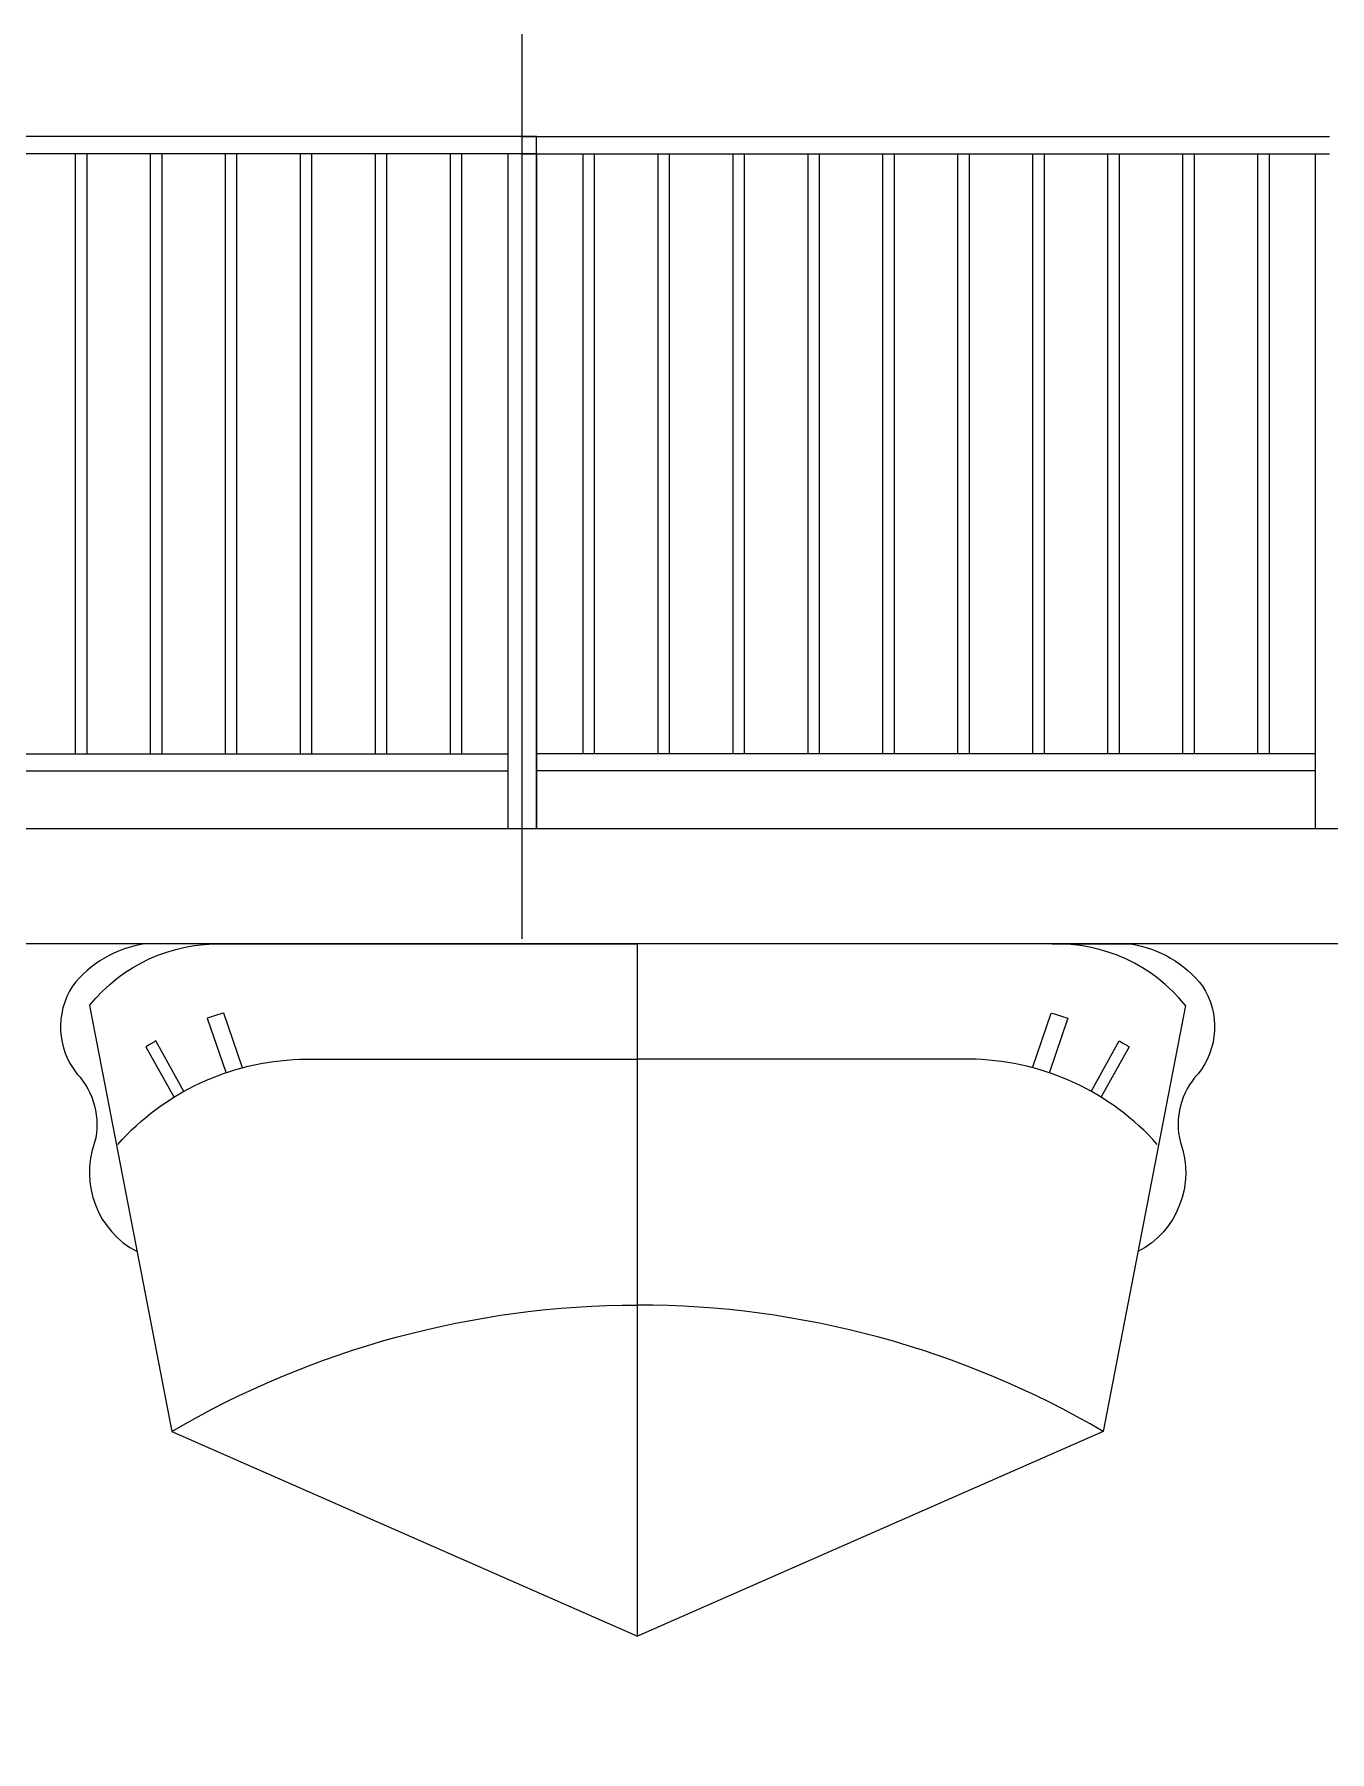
# Model space of a CAD drawing. Extents: x 1332 to 175445, y 256143 to 386027.
# Drawn here: x 140958 to 143203, y 380699 to 383677 of the extents above; entities that cross this region are included whole.
import ezdxf

# ---------------------------------------------------------------- set-up
doc = ezdxf.new("R2010")
doc.units = 0
doc.header["$LTSCALE"] = 10
doc.header["$MEASUREMENT"] = 0
doc.linetypes.add('DOTE', pattern=[2.42, 2, -0.2, 0.02, -0.2])
for name, color, linetype in [('00-Palm-道路中线', 1, 'DOTE'), ('00-园建', 4, 'Continuous'), ('00-填充', 8, 'Continuous')]:
    doc.layers.add(name, color=color, linetype=linetype)

# ---------------------------------------------------------------- blocks, each defined once
blk = doc.blocks.new('CS')
at = {"layer": '00-园建'}
for p, q in [((0, -1200), (0, 0)), ((-807.6, -845.2), (0, -1200)), ((807.6, -845.2), (0, -1200))]:
    blk.add_line(p, q, dxfattribs=at)
for points in [[(-950, -106.7, -0.23632), (-718.1, 0), (0, 0)], [(950, -106.7, 0.23632), (718.1, 0), (0, 0)], [(-854.9, 0, 0.194799), (-979.5, -73.1, 0.323645), (-971.9, -225.1, -0.256381), (-941.2, -344, 0.37414), (-867.7, -533.5, 8.704766)], [(854.9, 0, -0.194799), (979.5, -73.1, -0.323645), (971.9, -225.1, 0.256381), (941.2, -344, -0.37414), (867.7, -533.5, -8.704766)], [(-950, -106.7), (-807.6, -845.2, -0.13307), (0, -626, -0.125801)], [(950, -106.7), (807.6, -845.2, 0.13307), (0, -626, 0.125801)], [(-685, -214.5), (-717.2, -119.7, 0.013867), (-745.9, -128.5), (-714, -222.3)], [(685, -214.5), (717.2, -119.7, -0.013867), (745.9, -128.5), (714, -222.3)], [(-786.4, -255.5), (-835.1, -168.1, 0.009242), (-852.4, -178.2), (-803.9, -265.2)], [(786.4, -255.5), (835.1, -168.1, -0.009242), (852.4, -178.2), (803.9, -265.2)], [(-901.1, -347.4, -0.205442), (-586, -200), (0, -200)], [(901.1, -347.4, 0.205442), (586, -200), (0, -200)]]:
    blk.add_lwpolyline(points, format="xyb", dxfattribs=at)
for points in [[(-718.1, 0), (-854.9, 0)], [(718.1, 0), (854.9, 0)]]:
    blk.add_lwpolyline(points, dxfattribs=at)
blk = doc.blocks.new('L')
at = {"layer": '00-填充', "color": 8}
for p, q in [((1400, 1200), (0, 1200)), ((1400, 1170), (0, 1170)), ((105, 1170), (105, 130)), ((125, 1170), (125, 130)), ((235, 1170), (235, 130)), ((255, 1170), (255, 130)), ((365, 1170), (365, 130)), ((385, 1170), (385, 130)), ((495, 1170), (495, 130)), ((515, 1170), (515, 130)), ((625, 1170), (625, 130)), ((645, 1170), (645, 130)), ((755, 1170), (755, 130)), ((775, 1170), (775, 130)), ((885, 1170), (885, 130)), ((905, 1170), (905, 130)), ((1015, 1170), (1015, 130)), ((1035, 1170), (1035, 130)), ((1145, 1170), (1145, 130)), ((1165, 1170), (1165, 130)), ((1275, 1170), (1275, 130)), ((1295, 1170), (1295, 130)), ((1375, 1170), (1375, 0)), ((25, 130), (1375, 130)), ((40, 130), (1360, 130)), ((25, 100), (1375, 100)), ((40, 100), (1360, 100))]:
    blk.add_line(p, q, dxfattribs=at)
blk.add_lwpolyline([(25, 1170), (25, 0)], dxfattribs=at)
blk = doc.blocks.new('L1')
at = {"layer": '00-填充', "color": 8}
for p, q in [((-25, 1200), (1425, 1200)), ((-25, 0), (-25, 1200)), ((1400, 1200), (1400, 0)), ((1425, 1200), (1425, 0)), ((-25, 1170), (1425, 1170)), ((25, 1170), (25, 0)), ((105, 1170), (105, 130)), ((125, 1170), (125, 130)), ((235, 1170), (235, 130)), ((255, 1170), (255, 130)), ((365, 1170), (365, 130)), ((385, 1170), (385, 130)), ((495, 1170), (495, 130)), ((515, 1170), (515, 130)), ((625, 1170), (625, 130)), ((645, 1170), (645, 130)), ((755, 1170), (755, 130)), ((775, 1170), (775, 130)), ((885, 1170), (885, 130)), ((905, 1170), (905, 130)), ((1015, 1170), (1015, 130)), ((1035, 1170), (1035, 130)), ((1145, 1170), (1145, 130)), ((1165, 1170), (1165, 130)), ((1275, 1170), (1275, 130)), ((1295, 1170), (1295, 130)), ((1375, 130), (25, 130)), ((1360, 130), (40, 130)), ((1375, 100), (25, 100)), ((1360, 100), (40, 100))]:
    blk.add_line(p, q, dxfattribs=at)
blk.add_lwpolyline([(1375, 1170), (1375, 0)], dxfattribs=at)

msp = doc.modelspace()

# ---------------------------------------------------------------- linework, layer by layer
at = {"layer": '00-Palm-道路中线', "ltscale": 0.1}
msp.add_lwpolyline([(141803.3, 382108.5), (141803.3, 383676.6)], dxfattribs=at)
at = {"layer": '00-园建'}
msp.add_lwpolyline([(140043.3, 382099.3), (140043.3, 382299.3), (151963.3, 382299.3), (151963.3, 382099.3), (139963.3, 382099.3)], dxfattribs=at)
at = {"layer": '00-填充'}
msp.add_lwpolyline([(158503.3, 381704.6, -0.072245), (132551.2, 376888.6, -0.019569), (101991.3, 376039, 2.382323)], format="xyb", dxfattribs=at)

# ---------------------------------------------------------------- block references
at = {"layer": '00-园建', "xscale": -1}
for name, p in [('L1', (141803.3, 382299.3)), ('L', (143203.3, 382299.3))]:
    msp.add_blockref(name, p, dxfattribs=at)
at = {"layer": '00-园建'}
msp.add_blockref('CS', (142003.3, 382099.3), dxfattribs=at)

doc.saveas('drawing.dxf')
